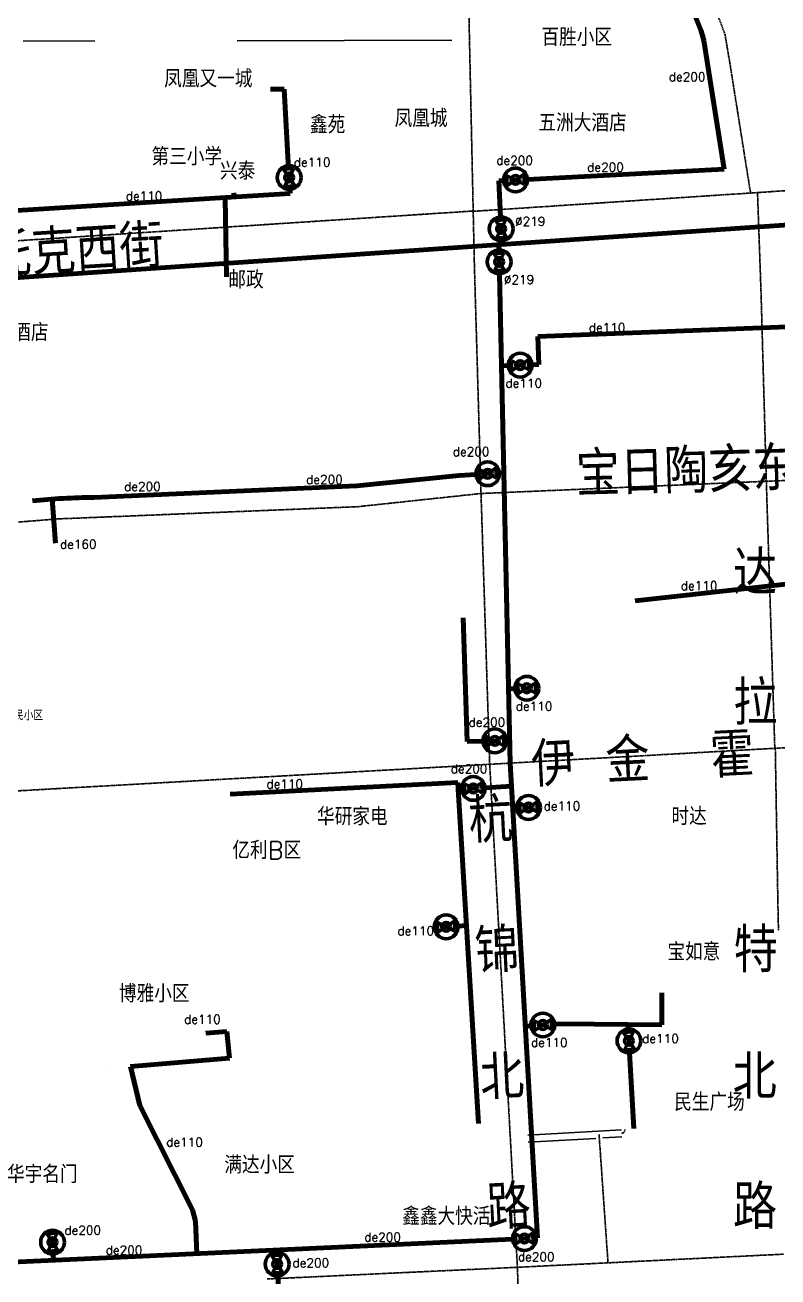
# Model space of a CAD drawing. Header units: millimetres. Extents: x 429861 to 37403537, y 4398138 to 8816131.
# Drawn here: x 439206 to 440059, y 4405225 to 4406643 of the extents above; entities that cross this region are included whole.
import ezdxf

# ---------------------------------------------------------------- set-up
doc = ezdxf.new("R2010")
doc.units = ezdxf.units.MM
doc.linetypes.add('CENTER', pattern=[2, 1.25, -0.25, 0.25, -0.25])
for name, color, linetype in [('中心线', 55, 'CENTER'), ('路名', 21, 'Continuous'), ('路网', 253, 'Continuous')]:
    doc.layers.add(name, color=color, linetype=linetype)
for name, color, linetype, lineweight in [('燃气周边建筑', 211, 'Continuous', 30), ('燃气标注(管)', 111, 'Continuous', 30), ('燃气标注(阀)', 2, 'Continuous', 30), ('燃气管(PE)', 5, 'Continuous', 100), ('燃气管(钢)', 1, 'Continuous', 100), ('燃气阀门(PE)', 6, 'Continuous', 50), ('燃气阀门(钢)', 3, 'Continuous', 50)]:
    doc.layers.add(name, color=color, linetype=linetype, lineweight=lineweight)
doc.styles.add('HZ', font='rs.shx', dxfattribs={"width": 0.8, "bigfont": 'hztxt.shx'})

# ---------------------------------------------------------------- blocks, each defined once
blk = doc.blocks.new('阀门PE')
at = {"layer": '燃气阀门(PE)'}
for p, q in [((-4.911818085762206, -2.833652542904019), (-4.911818085762206, 2.833652542904019)), ((-4.911818085762206, -2.833652542904019), (4.911818085762206, 2.833652542904019)), ((-4.911818085762206, 2.833652542904019), (4.911818085762206, -2.833652542904019)), ((4.911818085762206, 2.833652542904019), (4.911818085762206, -2.833652542904019))]:
    blk.add_line(p, q, dxfattribs=at)
for radius in [6.736827508906286, 2.469192652689927]:
    blk.add_circle((0, 0), radius, dxfattribs=at)
blk = doc.blocks.new('阀门钢')
at = {"layer": '燃气阀门(钢)'}
for p, q in [((-4.911818085762206, -2.833652542904019), (-4.911818085762206, 2.833652542904019)), ((-4.911818085762206, -2.833652542904019), (4.911818085762206, 2.833652542904019)), ((-4.911818085762206, 2.833652542904019), (4.911818085762206, -2.833652542904019)), ((4.911818085762206, 2.833652542904019), (4.911818085762206, -2.833652542904019))]:
    blk.add_line(p, q, dxfattribs=at)
for radius in [6.736827508906286, 2.469192652689927]:
    blk.add_circle((0, 0), radius, dxfattribs=at)

msp = doc.modelspace()

# ---------------------------------------------------------------- linework, layer by layer
at = {"color": 5, "lineweight": 100}
for p, q in [((439442.7837115384, 4406448.744617106), (439442.176922967, 4406453.108940416)), ((439433.9433719642, 4406358.099538762), (439432.4564131863, 4406447.117050221))]:
    msp.add_line(p, q, dxfattribs=at)
at = {"layer": '中心线'}
for p, q in [((439710.6032551263, 4406561.839594913), (439704.2999713743, 4406852.018686906)), ((439998.7895953675, 4406632.320237313), (440004.2498079048, 4406599.886211309)), ((440004.2498079048, 4406599.886211309), (440027.6398122116, 4406453.054067436)), ((439713.4170517069, 4406432.303155026), (439710.6032551263, 4406561.839594913)), ((439710.6032551263, 4406561.839594913), (439710.6032551263, 4406561.839594913)), ((439710.6032551263, 4406561.839594913), (439710.6032551263, 4406561.839594913)), ((440027.6398122116, 4406453.054067437), (440341.0648077329, 4406473.752296355)), ((439713.1833363587, 4406432.287720731), (440027.6398122116, 4406453.054067436)), ((440035.5477165214, 4406453.57629641), (440039.6385412303, 4406337.252398389)), ((439713.4090562932, 4406432.671233315), (439028.8183887551, 4406387.967996258)), ((439714.659792995, 4406375.077216485), (439713.4170517069, 4406432.303155026)), ((439717.1440022922, 4406289.538021355), (439714.659792995, 4406375.077216485)), ((440039.6385412303, 4406337.252398389), (440041.1144566524, 4406284.4174249)), ((439722.2798839219, 4406112.594965906), (439717.1440022922, 4406289.538021355)), ((440041.1144566524, 4406284.4174249), (440045.5261975416, 4406126.485466592)), ((440352.9733000507, 4406139.044086504), (440045.5262777197, 4406126.482596375)), ((440045.5262777197, 4406126.482596375), (439722.0333604707, 4406112.584356355)), ((440045.5262777197, 4406126.482596375), (440049.6947358096, 4405994.87872778)), ((439582.5606694201, 4406097.667257597), (439722.0333604707, 4406112.584356355)), ((439732.0932507245, 4405805.834311465), (439722.2798839219, 4406112.594965906)), ((439448.085583325, 4406092.184860498), (439582.5606694201, 4406097.667257597)), ((439057.126152726, 4406069.02134022), (439242.840669443, 4406083.817257598)), ((439242.840669443, 4406083.817257598), (439325.8786947725, 4406087.202623932)), ((439325.8786947725, 4406087.202623932), (439448.085583325, 4406092.184860498)), ((440049.6947358096, 4405994.87872778), (440055.1099123396, 4405823.9142692)), ((440055.1099123397, 4405823.9142692), (440362.9407900646, 4405841.370752042)), ((439732.0932507245, 4405805.834311465), (440055.1099123397, 4405823.9142692)), ((440058.5439067798, 4405652.291329463), (440055.6947136191, 4405823.947432129)), ((439242.9587468334, 4405778.308889994), (439572.2928895261, 4405796.853842041)), ((439572.2928895261, 4405796.853842041), (439732.0932507245, 4405805.834311465)), ((439763.5475802635, 4405235.96369924), (439732.0932507245, 4405805.834311465)), ((439083.7238402454, 4405769.342301586), (439242.9587468334, 4405778.308889994)), ((440059.2875031991, 4405617.797380583), (440058.5439067798, 4405652.291329463)), ((439866.0928779401, 4405241.831602838), (439856.0413023843, 4405386.241829109)), ((439763.5475802635, 4405235.96369924), (440064.9656344188, 4405250.809451088)), ((439480.0971439072, 4405222.707798176), (439763.5475802635, 4405235.96369924)), ((439764.8268029756, 4405194.816218344), (439763.5475802635, 4405235.96369924))]:
    msp.add_line(p, q, dxfattribs=at)
for centre, radius, start, end in [((439538.3174103028, 4406468.779902819), 488.6512807973167, 19.55289641369686, 27.84033749026966), ((439881.2950297644, 4405391.708021723), 4.000000000692156, 273.3076817560502, 3.409201777826377)]:
    msp.add_arc(centre, radius, start, end, dxfattribs=at)
at = {"layer": '燃气管(PE)'}
for p, q in [((439974.8971299401, 4406625.891797271), (439997.6431698903, 4406480.134538151)), ((439483.6557705998, 4406570.795888625), (439499.3721059244, 4406570.606461128)), ((439504.2962877697, 4406480.523300445), (439499.3721059244, 4406570.606461128)), ((439774.8715472564, 4406468.549178761), (439997.6431698903, 4406480.134538151)), ((439742.3973037032, 4406466.860338064), (439747.9606040019, 4406467.149660521)), ((439744.4166891795, 4406425.906851493), (439742.3973037032, 4406466.860338064)), ((439088.1402044574, 4406426.66307024), (439506.028270897, 4406452.386529252)), ((439505.7276632814, 4406457.270022377), (439506.0282708969, 4406452.386529252)), ((439755.2265698034, 4405807.129134553), (439743.1246340038, 4406361.615720995)), ((439786.5588486857, 4406290.45587278), (440109.7518874283, 4406303.106841892)), ((439787.8633081386, 4406258.776440312), (439786.5588486857, 4406290.45587278)), ((439745.4007270826, 4406257.329671011), (439753.1661764109, 4406257.594252518)), ((439780.0978588103, 4406258.511858805), (439787.8633081386, 4406258.776440312)), ((439743.2410064785, 4406135.804533735), (439748.0466334804, 4406136.099511568)), ((439581.421814177, 4406121.235490634), (439697.4256733458, 4406132.992308051)), ((439697.4256733458, 4406132.992308051), (439716.3443184028, 4406134.153567741)), ((439283.7314898979, 4406108.225833274), (439581.421814177, 4406121.235490634)), ((439240.2465150591, 4406056.227744585), (439236.412315033, 4406106.2167267)), ((440133.6644613448, 4406017.112432672), (439896.9939330802, 4405990.841122404)), ((439701.910207093, 4405971.770900801), (439706.5255665685, 4405831.682282108)), ((439760.6484573487, 4405891.618163723), (439753.3860156782, 4405891.459657449)), ((439706.5255665685, 4405831.682282109), (439724.5322390915, 4405832.075286376)), ((439751.4731332224, 4405832.663284317), (439754.6677529711, 4405832.733008426)), ((439755.2265698034, 4405807.129134557), (439786.0869978051, 4405269.1788602)), ((439696.0332745129, 4405785.210534447), (439438.2065633732, 4405771.799389737)), ((439696.4629227581, 4405777.565283231), (439696.0332745129, 4405785.210534447)), ((439696.4629227581, 4405777.565283231), (439700.1199673042, 4405777.728958326)), ((439696.4656995968, 4405777.519325075), (439719.3435279301, 4405398.87910446)), ((439727.0230455275, 4405779.272298944), (439756.7268708974, 4405780.976309163)), ((439766.3448411082, 4405756.312224199), (439758.1686751274, 4405755.843184599)), ((439696.2656014634, 4405622.521983647), (439705.7960044205, 4405623.097820314)), ((439927.0755649435, 4405510.710108664), (439927.0289355239, 4405546.995387424)), ((439434.3797545213, 4405502.964845229), (439410.5804259238, 4405501.165009572)), ((439434.3797545213, 4405502.964845229), (439437.3720716725, 4405472.980198714)), ((439778.8530442473, 4405509.695133513), (439772.3109044708, 4405509.319832592)), ((439812.2982622471, 4405511.613775052), (439805.7561224706, 4405511.23847413)), ((439812.2982622471, 4405511.613775052), (439927.0755649435, 4405510.710108664)), ((439888.8825313147, 4405511.010810631), (439889.1628924596, 4405505.915860308)), ((439437.3720716725, 4405472.980198714), (439325.0957885298, 4405463.497379541)), ((439890.6434891074, 4405479.009256065), (439895.3736417044, 4405393.049083098)), ((439325.0957885298, 4405463.497379541), (439335.6645121616, 4405419.410953914)), ((439335.6645121616, 4405419.410953914), (439395.313830185, 4405300.981848747)), ((439395.313830185, 4405300.981848747), (439398.696969124, 4405288.302220069)), ((439398.696969124, 4405288.302220069), (439400.4196699004, 4405251.248448028)), ((439190.7397603595, 4405241.628848696), (439757.9426868046, 4405267.870377318)), ((439784.8609206888, 4405269.121857528), (439786.086997805, 4405269.1788602)), ((439237.4616755999, 4405250.947478196), (439237.7991867934, 4405243.687910542)), ((439490.6506603845, 4405253.062605725), (439490.5402086789, 4405255.43832435)), ((439493.9065030261, 4405183.032306384), (439491.9021405945, 4405226.144371838))]:
    msp.add_line(p, q, dxfattribs=at)
for centre, radius, start, end in [((439751.23755212, 4406559.765700254), 233.2300740842895, 16.47058312674223, 40.25800312451532), ((439289.5040689504, 4405414.02468691), 694.2251466795925, 90.47642789891293, 96.23726783485914)]:
    msp.add_arc(centre, radius, start, end, dxfattribs=at)
at = {"layer": '燃气管(钢)'}
for p, q in [((440320.9517081996, 4406433.909626987), (437876.4733220707, 4406267.213791339)), ((439742.5366360628, 4406388.556615125), (439742.407855163, 4406394.457099369)), ((439745.9555235301, 4406394.699024823), (439745.7438282502, 4406398.992241699))]:
    msp.add_line(p, q, dxfattribs=at)
at = {"layer": '路网', "ltscale": 2}
for p, q in [((439203.6724125036, 4406625.262064024), (439284.578433338, 4406625.391863867)), ((439446.1112275295, 4406625.651015548), (439689.2039509473, 4406626.041016152))]:
    msp.add_line(p, q, dxfattribs=at)
at = {"layer": '路网', "ltscale": 2, "const_width": 1e-05}
for points in [[(439732.8496595289, 4406458.640917092), (439730.5985383223, 4406562.273933385), (439724.9740463215, 4406821.204047585)], [(439284.578433338, 4406625.391863867), (439294.6764225923, 4406430.381561829)], [(439304.6035653724, 4406625.42399076), (439446.1112275296, 4406625.651015548)], [(439304.6035653724, 4406625.42399076), (439314.635729556, 4406431.684889018)], [(439692.8892366453, 4406456.38454824), (439690.6079719304, 4406561.40525644), (439689.2039509473, 4406626.041016152)], [(440043.7315831057, 4406479.171204446), (440315.3683585674, 4406497.109787013)], [(439732.8496595289, 4406458.640917092), (440003.6489110789, 4406476.524190539)], [(439692.8892366453, 4406456.38454824), (439314.635729556, 4406431.684889018)], [(440053.8970233276, 4406429.733608856), (440321.9883177548, 4406447.438051904)], [(439294.6764225923, 4406430.381561829), (439046.5705496886, 4406414.180441689)], [(439733.9364323162, 4406408.603776668), (440018.956533421, 4406427.426178788)], [(440018.956533421, 4406427.426178788), (440022.1471306622, 4406336.700534323), (440023.3474249367, 4406293.732275288)], [(440053.8970233278, 4406429.733608856), (440057.1299517985, 4406337.804262455), (440058.3229714378, 4406295.096421563)], [(439693.9759664845, 4406406.34902454), (439431.5572348785, 4406389.21328588)], [(439701.8236623314, 4406128.022664661), (439697.1524265188, 4406288.957592095), (439694.6660967545, 4406374.569801625), (439693.9759664845, 4406406.34902454)], [(439415.5906354068, 4406388.17067938), (439050.9920712487, 4406364.362677288)], [(439415.5906354068, 4406388.17067938), (439431.3845814432, 4406109.018516891)], [(439431.5572348785, 4406389.21328588), (439447.3732897198, 4406109.670358435)], [(440023.3474249367, 4406293.732275288), (439737.3544542137, 4406282.577658748)], [(440327.0355854473, 4406305.576913478), (440058.3229714378, 4406295.096421563)], [(439889.8452752741, 4406268.51006903), (439737.9347510188, 4406262.585085481)], [(439889.8452752741, 4406268.51006903), (439895.6202364993, 4406137.558320229)], [(440023.9059300273, 4406273.738852079), (439901.8363134278, 4406268.977756863)], [(439901.8363134278, 4406268.977756863), (439907.6091845878, 4406138.073401919)], [(440023.9059300273, 4406273.738852079), (440027.5517196093, 4406143.226498174)], [(439741.7556038555, 4406130.947827445), (439737.9347510188, 4406262.585085481)], [(439895.6202364993, 4406137.558320229), (439741.7556038555, 4406130.947827445)], [(440027.5517196093, 4406143.226498174), (439907.6091845878, 4406138.073401919)], [(439447.3732897197, 4406109.670358435), (439581.2723073618, 4406115.129269876), (439701.8236623314, 4406128.022664661)], [(439075.5166159787, 4406088.041963985), (439241.7889305128, 4406101.288916733), (439325.1658317533, 4406104.688098655), (439431.3845814432, 4406109.018516891)], [(440028.5953526702, 4406108.239048813), (439909.4916105491, 4406103.121989653)], [(440028.5953526701, 4406108.239048813), (440032.0505786826, 4405999.15288307)], [(440046.2590630808, 4406108.997935558), (440046.2406864138, 4406108.997184735)], [(440046.2774380323, 4406108.998725002), (440046.2590630808, 4406108.997935558)], [(439897.5001466032, 4406102.606799875), (439742.8222290335, 4406095.961365895)], [(439751.4280540891, 4405826.947827608), (439742.8222290335, 4406095.961365895)], [(439897.5001466032, 4406102.606799875), (439909.5377441184, 4405913.151796625), (439914.4354666917, 4405836.0717134)], [(439909.4916105491, 4406103.121989653), (439916.8285281211, 4405987.649135482)], [(439570.1766421671, 4406079.647837476), (439583.8490314785, 4406080.205245318), (439702.8984848667, 4406092.938006405)], [(439580.4938148215, 4405817.346275405), (439570.1766421671, 4406079.647837476)], [(439711.479263603, 4405824.707402807), (439702.8984848666, 4406092.938006405)], [(439231.0718107751, 4406065.324178563), (439243.8924083731, 4406066.345598462), (439326.5915577917, 4406069.717149208), (439448.7984463442, 4406074.699385773), (439552.1915639768, 4406078.914606188)], [(439250.4922658853, 4405798.764789369), (439231.0718107751, 4406065.324178563)], [(439562.5196654965, 4405816.335191013), (439552.1915639768, 4406078.914606188)], [(439078.6109657324, 4406053.177588697), (439213.1282545775, 4406063.8946114)], [(439232.5182963122, 4405797.752667148), (439213.1282545775, 4406063.8946114)], [(440032.0505786826, 4405999.15288307), (439916.8285281211, 4405987.649135482)], [(440032.4313555948, 4405987.131240143), (439917.5899449825, 4405975.665495575)], [(440032.4313555948, 4405987.131240143), (440036.9987677041, 4405842.931852723)], [(439917.5899449825, 4405975.665495575), (439921.5135942203, 4405913.912726538), (439926.4170541337, 4405836.742349379)], [(439926.4170541338, 4405836.742349379), (440036.9987677041, 4405842.931852723)], [(439580.4938148215, 4405817.346275405), (439711.479263603, 4405824.707402807)], [(439751.4280540891, 4405826.947827608), (439914.4354666917, 4405836.0717134)], [(439250.4922658853, 4405798.764789369), (439562.5196654965, 4405816.335191013)], [(439101.9335599501, 4405790.399382567), (439232.5182963122, 4405797.752667148)], [(439888.2416907013, 4405794.542980987), (440036.0427083182, 4405802.815731186)], [(440038.437665413, 4405658.526110305), (440036.0427083182, 4405802.815731186)], [(439425.1750014351, 4405768.537884765), (439573.4161985432, 4405776.885412505), (439713.226982446, 4405784.742506573)], [(439720.1428697648, 4405659.444622364), (439713.226982446, 4405784.742506573)], [(439753.1642351146, 4405786.982396726), (439880.2536678222, 4405794.095873659)], [(439759.8982306192, 4405664.979918938), (439753.1642351146, 4405786.982396726)], [(439245.7599883772, 4405758.434945587), (439405.1892734754, 4405767.412479536)], [(439405.1892734754, 4405767.412479536), (439433.9114188255, 4405475.075964308)], [(439425.1750014351, 4405768.537884765), (439437.1606512191, 4405646.546889738)], [(439105.4716579689, 4405750.535247308), (439233.7408720509, 4405757.758143799)], [(439233.7408720509, 4405757.758143799), (439274.28670229, 4405461.228569743)], [(439245.7599883771, 4405758.434945587), (439286.2606024194, 4405462.23605756)], [(439437.160651219, 4405646.546889738), (439720.1428697648, 4405659.444622364)], [(439760.5595751722, 4405652.998076348), (439881.5843555363, 4405659.233953087)], [(439767.0487222907, 4405535.431614262), (439760.5595751722, 4405652.998076348)], [(440040.5251214407, 4405537.652459974), (440039.290837706, 4405617.427151524), (440038.6636170625, 4405646.522661196)], [(439439.1189275755, 4405626.615381178), (439721.2451540272, 4405639.474099491)], [(439439.1189275755, 4405626.615381178), (439453.8721196766, 4405476.456097646)], [(439729.4946640957, 4405490.014440928), (439721.2451540272, 4405639.474099491)], [(440040.5251214407, 4405537.652459974), (439893.300751892, 4405537.536852519)], [(439775.3196862939, 4405385.583266218), (439768.1509827282, 4405515.461523034)], [(439881.2950297651, 4405391.708021723), (439873.8000525598, 4405517.521533492)], [(440040.8345602102, 4405517.652696793), (439881.81386046, 4405517.527826308)], [(439889.2808720882, 4405392.183755253), (439881.81386046, 4405517.527826308)], [(440044.5914455816, 4405274.836265487), (440040.8345602102, 4405517.652696793)], [(439729.4946640957, 4405490.014440928), (439453.8721196766, 4405476.456097646)], [(439433.9114188253, 4405475.075964308), (439319.9707679718, 4405465.072441755), (439286.2606024193, 4405462.23605756)], [(439274.28670229, 4405461.228569743), (439132.2097576278, 4405449.274169828)], [(439730.8173680546, 4405466.05048665), (439445.8669046029, 4405452.033287113), (439333.0174531361, 4405442.125567395)], [(439742.1908685074, 4405259.992250433), (439730.8173680546, 4405466.05048665)], [(439314.8567777908, 4405440.557343677), (439134.3315333964, 4405425.367891431)], [(439782.1459003778, 4405261.910027713), (439775.7605811897, 4405377.595397846)], [(439860.4173230901, 4405265.765132284), (439852.3254542673, 4405382.020400045)], [(439868.409280504, 4405266.158760386), (439860.3126795037, 4405382.482014984)], [(439868.409280504, 4405266.158760386), (440044.5914455816, 4405274.836265487)], [(439478.9292652187, 4405247.680504464), (439742.1908685074, 4405259.992250433)], [(439782.1459003778, 4405261.910027713), (439860.4173230901, 4405265.765132284)], [(439386.0888255435, 4405243.48897821), (439228.1265125456, 4405236.357297892), (439151.4324245905, 4405232.690290075)], [(439478.9695928354, 4405247.682357804), (439404.0721521633, 4405244.30088919)]]:
    msp.add_lwpolyline(points, dxfattribs=at)
for points in [[(439724.9740463214, 4406821.204047585), (439753.7508773858, 4406808.675001279), (439882.7647756652, 4406747.092708553), (439901.8364108931, 4406737.621504598, -0.0792995313068976), (439927.5057238776, 4406719.32679589, -0.0216898460907498), (439934.1535126323, 4406712.19023177, -0.0079662577099511), (439953.3614589782, 4406686.432057993, -0.0345202320946585), (439979.3605708822, 4406627.256883794), (439984.5127014453, 4406596.652885228), (440003.6489110789, 4406476.524190539)], [(439962.6214257194, 4406740.405833486, -0.0066285216681066), (439965.265142845, 4406737.347778103, -0.0088587388918557), (439987.4452455022, 4406707.548227992, -0.0377274823635262), (440018.2246112201, 4406637.348001712), (440023.9869143642, 4406603.119537389), (440043.7315831057, 4406479.171204446)], [(439737.3544542137, 4406282.577658748), (439737.1355827466, 4406290.118289343, 4.033487511000001e-06), (439737.1355733819, 4406290.118611887), (439734.6534892355, 4406375.584631345), (439733.9364323162, 4406408.603776668)], [(439880.2536678222, 4405794.095873659), (439883.1849801475, 4405750.657332822, 0.2632450255396913), (439890.7654702469, 4405739.14213574), (439901.1863932445, 4405733.79880299, -0.2526699993425387), (439904.4144494921, 4405729.100762959), (439906.676744329, 4405708.046580991, -0.063688341410293), (439906.4925730103, 4405698.914366415), (439902.4998701326, 4405672.0176164)], [(439888.2416907013, 4405794.542980987), (439891.166826933, 4405751.195962468, 0.2632450255611758), (439894.4156084041, 4405746.260878003), (439904.8365314019, 4405740.917545255, -0.2526699993514645), (439912.3686626465, 4405729.955451845), (439914.6309574834, 4405708.901269878, -0.0636883414069772), (439914.4058592051, 4405697.739674285), (439910.5126897932, 4405671.513429145)], [(439759.8982306192, 4405664.979918938), (439894.3999468644, 4405671.91020314, -0.0191122510065039), (439902.4998701326, 4405672.0176164, -0.0191122510065039)], [(439910.5126897933, 4405671.513429145, -0.0305545476125793), (439923.2866636155, 4405669.428242855), (439958.0300567878, 4405661.553080947, 0.052860107208779), (439977.7139284954, 4405659.233951091), (440038.437665413, 4405658.526110305)], [(439881.5843555363, 4405659.233953087), (439886.7930855888, 4405570.486010451, -0.0282992876984172), (439886.8037023703, 4405565.283119089), (439885.2884938994, 4405537.53056092)], [(439889.5739609541, 4405659.645622452), (439895.0174351556, 4405659.926100831, -0.0687028211957521), (439920.6339575576, 4405657.72511718), (439955.3773507297, 4405649.849955272, 0.0528601072090326), (439977.5740571235, 4405647.234766286), (440038.6636170625, 4405646.522661196)], [(439889.5739609541, 4405659.645622452), (439894.7793424202, 4405570.954734058, -0.0282992877044439), (439894.7918055985, 4405564.846992025), (439893.300751892, 4405537.536852519)], [(439885.2884938994, 4405537.53056092), (439814.3409990732, 4405537.47484963, 0.0118426712512713), (439804.3975277974, 4405537.231489467), (439767.0487222907, 4405535.431614262)], [(439873.8000525598, 4405517.521533492), (439814.3567040029, 4405517.474855797, 0.0118426712512782), (439805.3602299917, 4405517.254672792), (439768.1509827282, 4405515.461523034)], [(439333.017453136, 4405442.125567395), (439336.3588734777, 4405428.73603697, 0.0570551826060313), (439343.6230253957, 4405409.351737627), (439394.4708454543, 4405309.875747574, -0.1038446893957185), (439401.8055339874, 4405282.911095886), (439404.0721521633, 4405244.30088919)], [(439314.8567777906, 4405440.557343677), (439318.8944801802, 4405424.377715418, 0.0570551826049425), (439327.595497313, 4405401.159159061), (439378.4433173716, 4405301.683169006, -0.1038446893942584), (439383.8364707047, 4405281.856219238), (439386.0888255435, 4405243.48897821)], [(439889.2808720882, 4405392.183755253, -0.4147326229878129), (439881.7566127729, 4405383.721349002, -0.4147326229878129)]]:
    msp.add_lwpolyline(points, format="xyb", dxfattribs=at)
at = {"layer": '路网', "ltscale": 2}
for points in [[(439881.2950297653, 4405391.708021723), (439775.3196862939, 4405385.583266218)], [(439852.3254542673, 4405382.020400045), (439775.7605811897, 4405377.595397846)], [(439881.7566127721, 4405383.721349002), (439860.3126795037, 4405382.482014984)]]:
    msp.add_lwpolyline(points, dxfattribs=at)

# ---------------------------------------------------------------- block references
at = {"layer": '燃气阀门(PE)'}
for p, xscale, yscale, zscale, rotation in [((439504.899847734, 4406470.718223035), 1.999999999939802, 1.999999999939802, 1.999999999939802, 273.5224464270674), ((439761.4160756292, 4406467.849419641), 1.999999999990307, 1.999999999990307, 1.999999999990307, 2.977016251196525), ((439766.6320176106, 4406258.053055662), 2.000000000005747, 2.000000000005747, 2.000000000005747, 1.951405652772577), ((439729.7926624406, 4406134.979050738), 1.999999999997192, 1.999999999997192, 1.999999999997192, 3.512508699766802), ((439774.1189044138, 4405891.912162695), 1.999999999951894, 1.999999999951894, 1.999999999951894, 181.2503093826657), ((439738.0026861569, 4405832.369285346), 1.999999999998079, 1.999999999998079, 1.999999999998079, 1.25030938597266), ((439713.5715064158, 4405778.500628636), 1.999999999995637, 1.999999999995637, 1.999999999995637, 3.283270829206477), ((439776.1523525824, 4405756.874848695), 2.000000000094284, 2.000000000094284, 2.000000000094284, 183.2832708639112), ((439682.8164734442, 4405621.709373615), 2.000000000008747, 2.000000000008747, 2.000000000008747, 3.457665888209707), ((439792.3045833589, 4405510.466803823), 1.999999999987, 1.999999999987, 1.999999999987, 3.283270839451065), ((439889.9031907835, 4405492.462558187), 2.000000000219055, 2.000000000219055, 2.000000000219055, 273.1496531686415), ((439236.8359354946, 4405264.406595139), 2.000000000154709, 2.000000000154709, 2.000000000154709, 272.6618736652873), ((439771.4018037466, 4405268.496117423), 2.000000000004954, 2.000000000004954, 2.000000000004954, 2.661873662774181), ((439491.2764004895, 4405239.603488781), 2.000000000154709, 2.000000000154709, 2.000000000154709, 272.6618736652873)]:
    msp.add_blockref('阀门PE', p, dxfattribs=dict(at, xscale=xscale, yscale=yscale, zscale=zscale, rotation=rotation))
at = {"layer": '燃气阀门(钢)'}
for p, xscale, yscale, zscale, rotation in [((439745.0802587147, 4406412.449546596), 2.000000000410569, 2.000000000410569, 2.000000000410569, 272.8229251799405), ((439742.8306350333, 4406375.08616806), 1.999999999941733, 1.999999999941733, 1.999999999941733, 271.2503093693286)]:
    msp.add_blockref('阀门钢', p, dxfattribs=dict(at, xscale=xscale, yscale=yscale, zscale=zscale, rotation=rotation))

# ---------------------------------------------------------------- texts
at = {"layer": '燃气周边建筑', "style": 'HZ'}
for s, p in [('百胜小区', (439790.7128965125, 4406619.581402125)), ('凤凰又一城', (439363.2568937625, 4406572.609979785)), ('凤凰城', (439624.332904392, 4406527.631106271)), ('鑫苑', (439528.429195949, 4406520.555161535)), ('五洲大酒店', (439787.3086759199, 4406522.654378461)), ('第三小学', (439348.9016046758, 4406484.352653592)), ('兴泰', (439426.4931858407, 4406468.007368586)), ('邮政', (439435.9816605375, 4406344.807503277)), ('苏力德大酒店', (439112.2711518293, 4406285.170179131)), ('华研家电', (439536.4311590671, 4405736.587901169)), ('时达', (439938.0207471891, 4405736.832710627)), ('亿利B区', (439440.527450624, 4405698.465563253)), ('宝如意', (439933.4163690043, 4405583.424494539)), ('博雅小区', (439312.0216699719, 4405536.047948048)), ('民生广场', (439941.072949002, 4405413.104056072)), ('满达小区', (439431.4005856474, 4405342.023743106)), ('华宇名门', (439185.2442818746, 4405331.339802965)), ('鑫鑫大快活', (439632.9635701267, 4405283.811166482))]:
    msp.add_text(s, height=20, dxfattribs=at).set_placement(p)
at = {"layer": '燃气标注(管)', "style": 'HZ'}
for s, p in [('de200', (439934.9746260563, 4406579.73622988)), ('de200', (439842.4959303855, 4406477.251915808)), ('de110', (439319.6904955869, 4406444.642987696)), ('de110', (439844.290426989, 4406295.599601615)), ('de200', (439317.7904176147, 4406115.476111718)), ('de200', (439524.0911341825, 4406123.458716113)), ('de160', (439245.1275902938, 4406050.168887226)), ('de110', (439948.5744463988, 4406003.174581874)), ('de110', (439479.0570924612, 4405778.546172407)), ('de110', (439385.8341910126, 4405511.96406844)), ('de110', (439365.5436443079, 4405372.765402248)), ('de200', (439589.9845861949, 4405265.173119444)), ('de200', (439297.0004158591, 4405250.417645581))]:
    msp.add_text(s, height=10, dxfattribs=at).set_placement(p)
at = {"layer": '燃气标注(阀)', "style": 'HZ'}
for s, p in [('de110', (439510.1478681658, 4406482.92993578)), ('de200', (439739.4944100425, 4406485.012764932)), ('%%C219', (439760.8385626345, 4406415.961571935)), ('%%C219', (439748.2496025486, 4406349.914138145)), ('de110', (439749.8865828991, 4406232.623998296)), ('de200', (439690.1987432154, 4406155.05622698)), ('华民小区', (439182.2090938956, 4405855.698473648)), ('de110', (439761.5944667422, 4405866.650641279)), ('de200', (439708.1166045433, 4405848.487077641)), ('de200', (439687.8997100914, 4405795.747485561)), ('de110', (439793.1382554276, 4405753.617800011)), ('de110', (439627.5348853521, 4405612.10312042)), ('de110', (439904.7994964738, 4405490.071540482)), ('de110', (439778.7763941866, 4405485.65390653)), ('de200', (439250.1729620561, 4405272.920230067)), ('de200', (439508.662303194, 4405235.967352337)), ('de200', (439764.0252786601, 4405242.839663297))]:
    msp.add_text(s, height=10, dxfattribs=at).set_placement(p)
at = {"layer": '路名', "style": 'HZ'}
for s, rotation, p in [('鄂托克西街', 3.506574767334607, (439114.4831747167, 4406353.836848298)), ('宝日陶亥东街', 1.613310283945349, (439830.4933187567, 4406109.513714179)), ('伊 金  霍 洛 东 街', 2.80355628703026, (439780.5027833621, 4405780.039903375)), ('杭', 2.820877678469726, (439709.3679999442, 4405716.313919238)), ('锦', 2.820877678469726, (439716.6376214766, 4405568.777554421)), ('北', 2.820877678469726, (439722.2717167579, 4405425.210452771)), ('路', 2.820877678469726, (439729.8783346502, 4405278.140676378))]:
    msp.add_text(s, height=50, rotation=rotation, dxfattribs=at).set_placement(p)
for s, p in [('达', (440007.7625572078, 4405997.711532239)), ('拉', (440008.1221077697, 4405850.445614636)), ('特', (440008.4816583315, 4405570.295801902)), ('北', (440007.403006646, 4405426.625389918)), ('路', (440007.7625572078, 4405279.359472314))]:
    msp.add_text(s, height=50, dxfattribs=at).set_placement(p)

doc.saveas('drawing.dxf')
